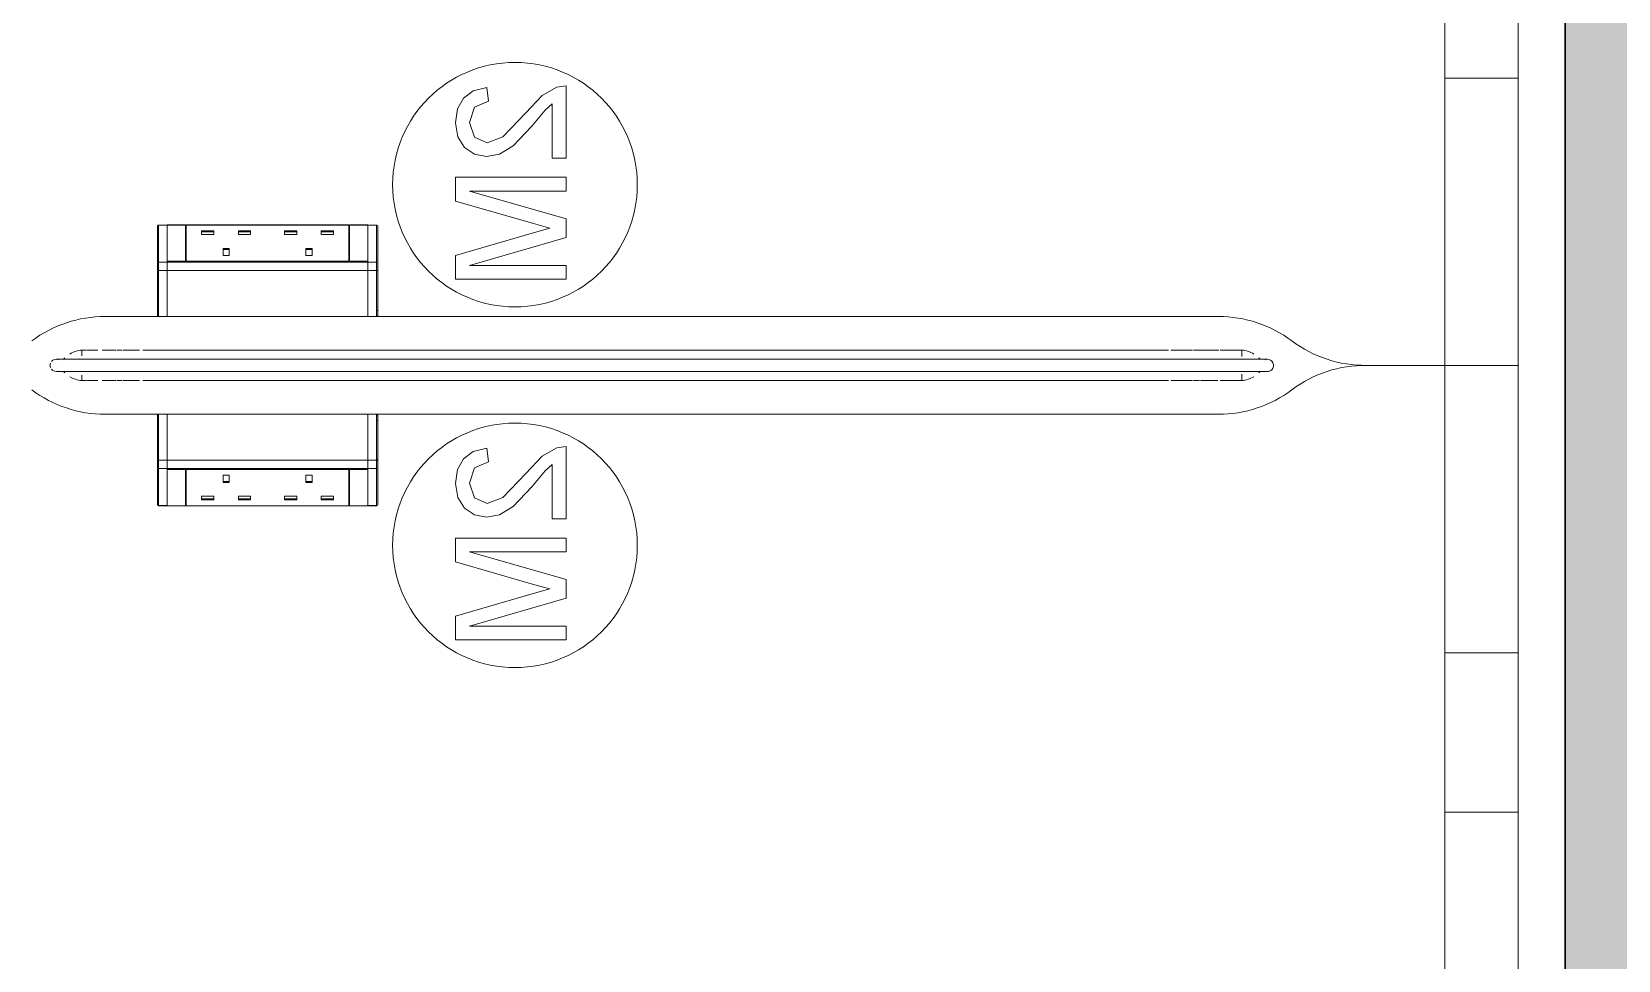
# Model space of a CAD drawing. Header units: millimetres. Extents: x 155927 to 317870, y -36033 to 97293.
# Drawn here: x 177745 to 179042, y 17221 to 17980 of the extents above; entities that cross this region are included whole.
import ezdxf

# ---------------------------------------------------------------- set-up
doc = ezdxf.new("R2010")
doc.units = ezdxf.units.MM
doc.header["$MEASUREMENT"] = 0
for name, color, linetype, lineweight in [('A-WALL', 7, 'CONTINUOUS', 9), ('A-WALL-PATT', 7, 'CONTINUOUS', 9), ('I-FURN', 8, 'CONTINUOUS', 9)]:
    doc.layers.add(name, color=color, linetype=linetype, lineweight=lineweight)

msp = doc.modelspace()

# ---------------------------------------------------------------- hatches: boundary and pattern name
at = {"layer": 'A-WALL-PATT'}
msp.add_hatch(color=256, dxfattribs=at).paths.add_polyline_path([(179120.8, 15107.6), (179120.8, 16608.8), (179085.8, 16608.8), (179085.8, 17808.8), (179120.8, 17808.8), (179120.8, 24008.8), (179115.8, 24008.8), (179115.8, 25208.8), (179120.8, 25208.8), (179120.8, 26907.6), (178998.8, 26907.6), (178998.8, 15107.6)], flags=0)

# ---------------------------------------------------------------- linework, layer by layer
at = {"layer": 'A-WALL', "lineweight": 30}
msp.add_line((178998.8, 21005.6), (178998.8, 15707.6), dxfattribs=at)
at = {"layer": 'I-FURN'}
for p, q in [((178960.5, 17707.2), (178960.5, 18507.2)), ((178960.5, 18507.2), (178960.5, 17707.2)), ((178900.5, 18467.2), (178900.5, 16947.2)), ((178960.5, 16947.2), (178960.5, 18467.2)), ((178900.5, 17942.2), (178900.5, 18072.2)), ((178960.5, 18072.2), (178960.5, 17942.2)), ((178182.3, 17935.9), (178174.6, 17934.7)), ((178182.3, 17876.6), (178182.3, 17935.9)), ((178900.5, 17472.2), (178900.5, 17942.2)), ((178900.5, 17942.2), (178960.5, 17942.2)), ((178900.5, 17942.2), (178960.5, 17942.2)), ((178960.5, 17942.2), (178960.5, 17472.2)), ((178098.4, 17925.8), (178093.6, 17917)), ((178106.4, 17931.8), (178098.4, 17925.8)), ((178117.4, 17934.5), (178106.4, 17931.8)), ((178107.4, 17918.4), (178118.8, 17923.2)), ((178118.8, 17923.2), (178117.4, 17934.5)), ((178162.6, 17927.8), (178149.5, 17913.7)), ((178174.6, 17934.7), (178162.6, 17927.8)), ((178093.6, 17917), (178091.9, 17905.7)), ((178103.2, 17905.9), (178107.4, 17918.4)), ((178149.5, 17913.7), (178130.6, 17894.2)), ((178154.4, 17902.9), (178165.3, 17915.9)), ((178165.3, 17915.9), (178171, 17921)), ((178171, 17921), (178171, 17876.6)), ((178091.9, 17905.7), (178093.7, 17894.2)), ((178107.5, 17893.9), (178103.2, 17905.9)), ((178138.9, 17886.7), (178154.4, 17902.9)), ((178093.7, 17894.2), (178099.2, 17885.4)), ((178099.2, 17885.4), (178107.3, 17879.9)), ((178117.8, 17889.3), (178107.5, 17893.9)), ((178130.6, 17894.2), (178117.8, 17889.3)), ((178127.9, 17880), (178138.9, 17886.7)), ((178107.3, 17879.9), (178117.1, 17878)), ((178117.1, 17878), (178127.9, 17880)), ((178171, 17876.6), (178182.3, 17876.6)), ((178182.3, 17861), (178091.9, 17861)), ((178091.9, 17861), (178091.9, 17841.6)), ((178182.3, 17849.7), (178182.3, 17861)), ((178182.3, 17827), (178103.2, 17849.7)), ((178103.2, 17849.7), (178182.3, 17849.7)), ((178091.9, 17841.6), (178155.7, 17823.1)), ((177848.2, 17790.8), (177848.2, 17821)), ((177848.2, 17790.8), (177848.2, 17821)), ((177848.5, 17821.7), (177848.4, 17821.7)), ((177849.2, 17822), (177856.2, 17822)), ((177849.2, 17822), (177849.2, 17821.9)), ((177849.2, 17822), (177856.2, 17822)), ((177856.2, 17822), (177849.2, 17822)), ((177849.2, 17821.9), (177849.2, 17791.6)), ((177849.2, 17821.9), (177856.2, 17821.9)), ((177856.2, 17822), (177856.2, 17821.9)), ((177856.2, 17821.9), (177856.2, 17791.6)), ((177871.3, 17822.2), (177856.3, 17822.2)), ((177856.3, 17822.2), (177856.3, 17792.4)), ((177856.3, 17822), (178020.2, 17822)), ((177871.3, 17792.4), (177871.3, 17822.2)), ((177871.8, 17821.9), (177871.3, 17821.9)), ((177871.8, 17822.2), (177871.8, 17792.4)), ((178004.8, 17822.2), (177871.8, 17822.2)), ((178004.8, 17822.2), (178004.8, 17792.4)), ((178005.3, 17821.9), (178004.8, 17821.9)), ((178005.3, 17822.2), (178005.3, 17792.4)), ((178020.3, 17822.2), (178005.3, 17822.2)), ((178020.3, 17792.4), (178020.3, 17822.2)), ((178020.3, 17822), (178027.3, 17822)), ((178020.3, 17821.9), (178020.3, 17822)), ((178020.3, 17822), (178027.3, 17822)), ((178020.3, 17822), (178027.3, 17822)), ((178027.3, 17821.9), (178020.3, 17821.9)), ((178020.3, 17791.6), (178020.3, 17821.9)), ((178027.3, 17821.9), (178027.3, 17822)), ((178027.3, 17791.6), (178027.3, 17821.9)), ((178028.1, 17821.7), (178028.1, 17821.7)), ((178028.3, 17821), (178028.3, 17790.8)), ((178028.3, 17821), (178028.3, 17790.8)), ((178169, 17819.4), (178154.6, 17815.3)), ((178155.7, 17823.1), (178169, 17819.4)), ((178182.3, 17811.7), (178182.3, 17827)), ((177884.4, 17817.2), (177894.4, 17817.2)), ((177884.4, 17817.2), (177884.4, 17814.3)), ((177884.4, 17816.5), (177894.4, 17816.5)), ((177884.4, 17814.3), (177894.4, 17814.3)), ((177894.4, 17817.2), (177894.4, 17814.3)), ((177914.4, 17817.2), (177924.4, 17817.2)), ((177914.4, 17817.2), (177914.4, 17814.3)), ((177914.4, 17816.5), (177924.4, 17816.5)), ((177914.4, 17814.3), (177924.4, 17814.3)), ((177924.4, 17817.2), (177924.4, 17814.3)), ((177952.1, 17817.2), (177962.1, 17817.2)), ((177952.1, 17817.2), (177952.1, 17814.3)), ((177952.1, 17816.5), (177962.1, 17816.5)), ((177952.1, 17814.3), (177962.1, 17814.3)), ((177962.1, 17817.2), (177962.1, 17814.3)), ((177982.1, 17817.2), (177992.1, 17817.2)), ((177982.1, 17817.2), (177982.1, 17814.3)), ((177982.1, 17816.5), (177992.1, 17816.5)), ((177982.1, 17814.3), (177992.1, 17814.3)), ((177992.1, 17817.2), (177992.1, 17814.3)), ((178154.6, 17815.3), (178091.9, 17797.1)), ((178103.2, 17789), (178182.3, 17811.7)), ((177901.9, 17802.9), (177906.9, 17802.9)), ((177901.9, 17797.1), (177901.9, 17802.9)), ((177901.9, 17802.1), (177906.9, 17802.1)), ((177906.9, 17797.1), (177901.9, 17797.1)), ((177906.9, 17802.9), (177906.9, 17797.1)), ((177969.6, 17802.9), (177974.6, 17802.9)), ((177969.6, 17802.9), (177969.6, 17797.1)), ((177969.6, 17802.1), (177974.6, 17802.1)), ((177969.6, 17797.1), (177974.6, 17797.1)), ((177974.6, 17802.9), (177974.6, 17797.1)), ((178091.9, 17797.1), (178091.9, 17777.7)), ((177848.2, 17790.8), (177848.2, 17752.2)), ((177848.2, 17785.2), (177848.2, 17790.8)), ((177848.2, 17748.2), (177848.2, 17785.2)), ((177849.2, 17791.6), (177849.2, 17784.7)), ((177849.2, 17791.6), (177856.2, 17791.6)), ((177849.2, 17784.7), (177849.2, 17747.2)), ((177849.2, 17784.7), (177856.2, 17784.7)), ((177856.2, 17791.6), (177856.2, 17784.7)), ((177856.2, 17784.7), (177856.2, 17747.2)), ((177856.3, 17792.4), (177871.3, 17792.4)), ((177871.3, 17792.2), (177856.3, 17792.2)), ((177856.3, 17792.2), (177856.3, 17791.6)), ((177856.3, 17784.7), (177856.3, 17791.6)), ((177856.3, 17791.6), (178020.2, 17791.6)), ((177856.3, 17747.2), (177856.3, 17784.7)), ((177856.3, 17784.7), (178020.2, 17784.7)), ((177871.8, 17792.4), (178004.8, 17792.4)), ((178004.8, 17792.2), (177871.8, 17792.2)), ((178005.3, 17792.4), (178020.3, 17792.4)), ((178020.2, 17792.2), (178005.3, 17792.2)), ((178020.2, 17791.6), (178020.2, 17792.2)), ((178020.2, 17791.6), (178020.2, 17784.7)), ((178020.2, 17784.7), (178020.2, 17747.2)), ((178020.3, 17792.4), (178020.3, 17789.9)), ((178027.3, 17791.6), (178020.3, 17791.6)), ((178020.3, 17784.7), (178020.3, 17791.6)), ((178027.3, 17784.7), (178020.3, 17784.7)), ((178020.3, 17747.2), (178020.3, 17784.7)), ((178027.3, 17784.7), (178027.3, 17791.6)), ((178027.3, 17747.2), (178027.3, 17784.7)), ((178028.3, 17752.2), (178028.3, 17790.8)), ((178028.3, 17790.8), (178028.3, 17785.2)), ((178028.3, 17785.2), (178028.3, 17748.2)), ((178182.3, 17789), (178103.2, 17789)), ((178182.3, 17777.7), (178182.3, 17789)), ((178091.9, 17777.7), (178182.3, 17777.7)), ((177805.5, 17747.2), (177849.2, 17747.2)), ((177849.2, 17747.2), (177805.5, 17747.2)), ((177848.2, 17752.2), (177849.2, 17752.2)), ((177848.2, 17752.2), (177848.2, 17748.2)), ((177856.2, 17747.2), (177849.2, 17747.2)), ((177849.2, 17747.2), (177856.2, 17747.2)), ((178020.2, 17747.2), (177856.3, 17747.2)), ((177856.3, 17747.2), (178020.2, 17747.2)), ((178027.3, 17747.2), (178020.3, 17747.2)), ((178027.3, 17747.2), (178020.3, 17747.2)), ((178027.3, 17752.2), (178028.3, 17752.2)), ((178027.3, 17747.2), (178715.5, 17747.2)), ((178715.5, 17747.2), (178027.3, 17747.2)), ((178028.3, 17748.2), (178028.3, 17752.2)), ((178028.3, 17748.2), (178028.3, 17748.2)), ((177786.4, 17719.7), (177786.4, 17715.1)), ((177786.4, 17719.7), (177789.8, 17719.7)), ((177790.2, 17719.7), (177791.1, 17719.7)), ((177791.4, 17719.7), (177799.4, 17719.7)), ((177803, 17719.7), (177814.5, 17719.7)), ((177815.3, 17719.7), (177819.3, 17719.7)), ((177820.2, 17719.7), (177833.5, 17719.7)), ((177836.4, 17719.7), (178674.6, 17719.7)), ((178676.6, 17719.7), (178694.3, 17719.7)), ((178695.1, 17719.7), (178700, 17719.7)), ((178699.8, 17719.7), (178715.7, 17719.7)), ((178717, 17719.7), (178734.6, 17719.7)), ((178728.5, 17719.7), (178730, 17719.7)), ((178734.6, 17714.5), (178734.6, 17719.7)), ((177765.6, 17712.2), (177765.5, 17712.2)), ((177765.5, 17712.2), (177765.5, 17712.2)), ((177765.5, 17702.2), (177765.6, 17702.2)), ((177765.8, 17712.2), (177765.6, 17712.2)), ((177765.6, 17702.2), (177765.7, 17702.2)), ((177765.7, 17702.2), (177766, 17702.2)), ((177766.1, 17712.2), (177765.8, 17712.2)), ((177766, 17702.2), (177766.4, 17702.2)), ((177766.5, 17712.2), (177766.1, 17712.2)), ((177766.4, 17702.2), (177766.9, 17702.2)), ((177767.1, 17712.2), (177766.5, 17712.2)), ((177766.9, 17702.2), (177767.5, 17702.2)), ((177767.7, 17712.2), (177767.1, 17712.2)), ((177767.5, 17702.2), (177768.3, 17702.2)), ((177768.5, 17712.2), (177767.7, 17712.2)), ((177768.3, 17702.2), (177769.1, 17702.2)), ((177769.3, 17712.2), (177768.5, 17712.2)), ((177769.1, 17702.2), (177770, 17702.2)), ((177770.3, 17712.2), (177769.3, 17712.2)), ((177770, 17702.2), (177771.1, 17702.2)), ((177771.4, 17712.2), (177770.3, 17712.2)), ((177771.1, 17702.2), (177772.2, 17702.2)), ((177772.6, 17712.2), (177771.4, 17712.2)), ((177772.2, 17702.2), (177773.5, 17702.2)), ((177773.9, 17712.2), (177772.6, 17712.2)), ((177773.5, 17702.2), (177774.9, 17702.2)), ((177775.3, 17712.2), (177773.9, 17712.2)), ((177774.9, 17702.2), (177776.3, 17702.2)), ((177776.7, 17712.2), (177775.3, 17712.2)), ((177776.3, 17702.2), (177777.9, 17702.2)), ((177778.3, 17712.2), (177776.7, 17712.2)), ((177777.9, 17702.2), (177779.5, 17702.2)), ((177780, 17712.2), (177778.3, 17712.2)), ((177779.5, 17702.2), (177781.3, 17702.2)), ((177781.8, 17712.2), (177780, 17712.2)), ((177781.3, 17702.2), (177783.1, 17702.2)), ((177783.6, 17712.2), (177781.8, 17712.2)), ((177783.1, 17702.2), (177785, 17702.2)), ((177785.5, 17712.2), (177783.6, 17712.2)), ((177785, 17702.2), (177787, 17702.2)), ((177787.6, 17712.2), (177785.5, 17712.2)), ((177787, 17702.2), (177789.1, 17702.2)), ((177789.6, 17712.2), (177787.6, 17712.2)), ((177789.1, 17702.2), (177791.2, 17702.2)), ((177791.8, 17712.2), (177789.6, 17712.2)), ((177791.2, 17702.2), (177793.4, 17702.2)), ((177794.1, 17712.2), (177791.8, 17712.2)), ((177793.4, 17702.2), (177795.7, 17702.2)), ((177796.4, 17712.2), (177794.1, 17712.2)), ((177795.7, 17702.2), (177798.1, 17702.2)), ((177798.7, 17712.2), (177796.4, 17712.2)), ((177798.1, 17702.2), (177800.5, 17702.2)), ((177801.2, 17712.2), (177798.7, 17712.2)), ((177800.5, 17702.2), (177803, 17702.2)), ((177803.7, 17712.2), (177801.2, 17712.2)), ((177803, 17702.2), (177805.5, 17702.2)), ((177806.2, 17712.2), (177803.7, 17712.2)), ((177805.5, 17702.2), (177808.1, 17702.2)), ((177808.8, 17712.2), (177806.2, 17712.2)), ((177808.1, 17702.2), (177810.7, 17702.2)), ((177811.4, 17712.2), (177808.8, 17712.2)), ((177810.7, 17702.2), (177813.4, 17702.2)), ((177814.1, 17712.2), (177811.4, 17712.2)), ((177813.4, 17702.2), (177816.1, 17702.2)), ((177816.8, 17712.2), (177814.1, 17712.2)), ((177816.1, 17702.2), (177818.8, 17702.2)), ((177819.5, 17712.2), (177816.8, 17712.2)), ((177818.8, 17702.2), (177821.6, 17702.2)), ((177822.3, 17712.2), (177819.5, 17712.2)), ((177821.6, 17702.2), (177824.4, 17702.2)), ((177825.1, 17712.2), (177822.3, 17712.2)), ((177824.4, 17702.2), (177827.2, 17702.2)), ((177827.9, 17712.2), (177825.1, 17712.2)), ((177827.2, 17702.2), (177830, 17702.2)), ((177830.7, 17712.2), (177827.9, 17712.2)), ((177830, 17702.2), (177832.8, 17702.2)), ((177833.6, 17712.2), (177830.7, 17712.2)), ((177832.8, 17702.2), (177835.6, 17702.2)), ((177836.4, 17712.2), (177833.6, 17712.2)), ((177835.6, 17702.2), (177836.4, 17702.2)), ((178674.6, 17712.2), (177836.4, 17712.2)), ((177836.4, 17702.2), (178674.6, 17702.2)), ((178675.5, 17712.2), (178674.6, 17712.2)), ((178674.6, 17702.2), (178677.8, 17702.2)), ((178678.7, 17712.2), (178675.5, 17712.2)), ((178677.8, 17702.2), (178681, 17702.2)), ((178681.9, 17712.2), (178678.7, 17712.2)), ((178681, 17702.2), (178684.3, 17702.2)), ((178685.1, 17712.2), (178681.9, 17712.2)), ((178684.3, 17702.2), (178687.5, 17702.2)), ((178688.3, 17712.2), (178685.1, 17712.2)), ((178687.5, 17702.2), (178690.7, 17702.2)), ((178691.5, 17712.2), (178688.3, 17712.2)), ((178690.7, 17702.2), (178693.8, 17702.2)), ((178694.7, 17712.2), (178691.5, 17712.2)), ((178693.8, 17702.2), (178696.9, 17702.2)), ((178697.8, 17712.2), (178694.7, 17712.2)), ((178696.9, 17702.2), (178700, 17702.2)), ((178700.9, 17712.2), (178697.8, 17712.2)), ((178700, 17702.2), (178703.1, 17702.2)), ((178703.9, 17712.2), (178700.9, 17712.2)), ((178703.1, 17702.2), (178706.1, 17702.2)), ((178706.9, 17712.2), (178703.9, 17712.2)), ((178706.1, 17702.2), (178709, 17702.2)), ((178709.8, 17712.2), (178706.9, 17712.2)), ((178709, 17702.2), (178711.9, 17702.2)), ((178712.7, 17712.2), (178709.8, 17712.2)), ((178711.9, 17702.2), (178714.8, 17702.2)), ((178715.5, 17712.2), (178712.7, 17712.2)), ((178714.8, 17702.2), (178717.6, 17702.2)), ((178718.3, 17712.2), (178715.5, 17712.2)), ((178717.6, 17702.2), (178720.3, 17702.2)), ((178721, 17712.2), (178718.3, 17712.2)), ((178720.3, 17702.2), (178722.9, 17702.2)), ((178723.6, 17712.2), (178721, 17712.2)), ((178722.9, 17702.2), (178725.5, 17702.2)), ((178726.1, 17712.2), (178723.6, 17712.2)), ((178725.5, 17702.2), (178727.9, 17702.2)), ((178728.6, 17712.2), (178726.1, 17712.2)), ((178727.9, 17702.2), (178730.3, 17702.2)), ((178731, 17712.2), (178728.6, 17712.2)), ((178730.3, 17702.2), (178732.6, 17702.2)), ((178733.2, 17712.2), (178731, 17712.2)), ((178732.6, 17702.2), (178734.8, 17702.2)), ((178735.4, 17712.2), (178733.2, 17712.2)), ((178734.8, 17702.2), (178736.9, 17702.2)), ((178737.5, 17712.2), (178735.4, 17712.2)), ((178736.9, 17702.2), (178739, 17702.2)), ((178739.5, 17712.2), (178737.5, 17712.2)), ((178739, 17702.2), (178740.9, 17702.2)), ((178741.4, 17712.2), (178739.5, 17712.2)), ((178740.9, 17702.2), (178742.7, 17702.2)), ((178743.1, 17712.2), (178741.4, 17712.2)), ((178742.7, 17702.2), (178744.4, 17702.2)), ((178744.8, 17712.2), (178743.1, 17712.2)), ((178744.4, 17702.2), (178745.9, 17702.2)), ((178746.4, 17712.2), (178744.8, 17712.2)), ((178745.9, 17702.2), (178747.4, 17702.2)), ((178747.8, 17712.2), (178746.4, 17712.2)), ((178747.4, 17702.2), (178748.8, 17702.2)), ((178749.1, 17712.2), (178747.8, 17712.2)), ((178748.8, 17702.2), (178750, 17702.2)), ((178750.3, 17712.2), (178749.1, 17712.2)), ((178750, 17702.2), (178751.1, 17702.2)), ((178751.4, 17712.2), (178750.3, 17712.2)), ((178751.1, 17702.2), (178752.1, 17702.2)), ((178752.3, 17712.2), (178751.4, 17712.2)), ((178752.1, 17702.2), (178753, 17702.2)), ((178753.2, 17712.2), (178752.3, 17712.2)), ((178753, 17702.2), (178753.7, 17702.2)), ((178753.9, 17712.2), (178753.2, 17712.2)), ((178753.7, 17702.2), (178754.3, 17702.2)), ((178754.5, 17712.2), (178753.9, 17712.2)), ((178754.3, 17702.2), (178754.8, 17702.2)), ((178754.9, 17712.2), (178754.5, 17712.2)), ((178754.8, 17702.2), (178755.2, 17702.2)), ((178755.2, 17712.2), (178754.9, 17712.2)), ((178755.4, 17712.2), (178755.2, 17712.2)), ((178755.2, 17702.2), (178755.4, 17702.2)), ((178755.5, 17712.2), (178755.4, 17712.2)), ((178755.4, 17702.2), (178755.5, 17702.2)), ((178755.5, 17702.2), (178755.5, 17702.2)), ((178836.6, 17707.2), (178960.5, 17707.2)), ((178960.5, 17707.2), (178836.6, 17707.2)), ((178960.5, 17707.2), (178836.6, 17707.2)), ((178836.6, 17707.2), (178960.5, 17707.2)), ((178960.5, 16907.2), (178960.5, 17707.2)), ((178960.5, 17707.2), (178960.5, 16907.2)), ((177786.4, 17699.2), (177786.4, 17694.7)), ((177789.8, 17694.7), (177786.4, 17694.7)), ((177791.1, 17694.7), (177790.2, 17694.7)), ((177799.4, 17694.7), (177791.4, 17694.7)), ((177814.5, 17694.7), (177803, 17694.7)), ((177819.3, 17694.7), (177815.3, 17694.7)), ((177833.5, 17694.7), (177820.2, 17694.7)), ((178674.6, 17694.7), (177836.4, 17694.7)), ((178694.3, 17694.7), (178676.6, 17694.7)), ((178700, 17694.7), (178695.1, 17694.7)), ((178715.1, 17694.7), (178700.9, 17694.7)), ((178734.6, 17694.7), (178717, 17694.7)), ((178730, 17694.7), (178728.5, 17694.7)), ((178734.6, 17694.7), (178734.6, 17699.9)), ((177849.2, 17667.2), (177805.5, 17667.2)), ((177805.5, 17667.2), (177849.2, 17667.2)), ((177848.2, 17666.2), (177848.2, 17666.2)), ((177848.2, 17629.2), (177848.2, 17666.2)), ((177848.2, 17666.2), (177848.2, 17662.2)), ((177849.2, 17667.2), (177856.2, 17667.2)), ((177849.2, 17667.2), (177849.2, 17629.7)), ((177849.2, 17667.2), (177856.2, 17667.2)), ((177856.2, 17667.2), (177856.2, 17629.7)), ((177856.3, 17667.2), (178020.2, 17667.2)), ((178020.2, 17667.2), (177856.3, 17667.2)), ((177856.3, 17629.7), (177856.3, 17667.2)), ((178020.2, 17667.2), (178020.2, 17629.7)), ((178020.3, 17667.2), (178027.3, 17667.2)), ((178027.3, 17667.2), (178020.3, 17667.2)), ((178020.3, 17629.7), (178020.3, 17667.2)), ((178715.5, 17667.2), (178027.3, 17667.2)), ((178027.3, 17667.2), (178715.5, 17667.2)), ((178027.3, 17629.7), (178027.3, 17667.2)), ((178028.3, 17662.2), (178028.3, 17666.2)), ((178028.3, 17666.2), (178028.3, 17629.2)), ((177849.2, 17662.2), (177848.2, 17662.2)), ((177848.2, 17662.2), (177848.2, 17623.6)), ((178028.3, 17662.2), (178027.3, 17662.2)), ((178028.3, 17623.6), (178028.3, 17662.2)), ((178117.4, 17639.5), (178106.4, 17636.8)), ((178118.8, 17628.2), (178117.4, 17639.5)), ((178174.6, 17639.7), (178162.6, 17632.8)), ((178182.3, 17640.9), (178174.6, 17639.7)), ((178182.3, 17581.6), (178182.3, 17640.9)), ((177848.2, 17623.6), (177848.2, 17629.2)), ((177849.2, 17629.7), (177849.2, 17622.8)), ((177849.2, 17629.7), (177856.2, 17629.7)), ((177856.2, 17629.7), (177856.2, 17622.8)), ((178020.2, 17629.7), (177856.3, 17629.7)), ((177856.3, 17622.8), (177856.3, 17629.7)), ((177856.3, 17622), (177856.3, 17624.4)), ((178020.2, 17629.7), (178020.2, 17622.8)), ((178027.3, 17629.7), (178020.3, 17629.7)), ((178020.3, 17622.8), (178020.3, 17629.7)), ((178027.3, 17622.8), (178027.3, 17629.7)), ((178028.3, 17629.2), (178028.3, 17623.6)), ((178098.4, 17630.8), (178093.6, 17622)), ((178106.4, 17636.8), (178098.4, 17630.8)), ((178107.4, 17623.4), (178118.8, 17628.2)), ((178162.6, 17632.8), (178149.5, 17618.7)), ((178165.3, 17620.9), (178171, 17626)), ((178171, 17626), (178171, 17581.6)), ((177848.2, 17593.4), (177848.2, 17623.6)), ((177848.2, 17593.4), (177848.2, 17623.6)), ((177849.2, 17622.8), (177849.2, 17592.5)), ((177849.2, 17622.8), (177856.2, 17622.8)), ((177856.2, 17622.8), (177856.2, 17592.5)), ((178020.2, 17622.8), (177856.3, 17622.8)), ((177856.3, 17622.8), (177856.3, 17622.2)), ((177856.3, 17622.2), (177871.3, 17622.2)), ((177871.3, 17622), (177856.3, 17622)), ((177856.3, 17622), (177856.3, 17592.2)), ((177871.3, 17592.2), (177871.3, 17622)), ((177871.8, 17622.2), (178004.8, 17622.2)), ((178004.8, 17622), (177871.8, 17622)), ((177871.8, 17592.2), (177871.8, 17622)), ((177901.9, 17611.5), (177901.9, 17617.3)), ((177906.9, 17617.3), (177901.9, 17617.3)), ((177906.9, 17612.3), (177901.9, 17612.3)), ((177906.9, 17611.5), (177901.9, 17611.5)), ((177906.9, 17611.5), (177906.9, 17617.3)), ((177969.6, 17617.3), (177974.6, 17617.3)), ((177969.6, 17611.5), (177969.6, 17617.3)), ((177974.6, 17612.3), (177969.6, 17612.3)), ((177974.6, 17611.5), (177969.6, 17611.5)), ((177974.6, 17617.3), (177974.6, 17611.5)), ((178004.8, 17592.2), (178004.8, 17622)), ((178005.3, 17622.2), (178020.2, 17622.2)), ((178020.3, 17622), (178005.3, 17622)), ((178005.3, 17622), (178005.3, 17592.2)), ((178020.2, 17622.2), (178020.2, 17622.8)), ((178027.3, 17622.8), (178020.3, 17622.8)), ((178020.3, 17592.5), (178020.3, 17622.8)), ((178020.3, 17592.2), (178020.3, 17622)), ((178027.3, 17592.5), (178027.3, 17622.8)), ((178028.3, 17623.6), (178028.3, 17593.4)), ((178028.3, 17623.6), (178028.3, 17593.4)), ((178093.6, 17622), (178091.9, 17610.7)), ((178103.2, 17610.9), (178107.4, 17623.4)), ((178149.5, 17618.7), (178130.6, 17599.2)), ((178154.4, 17607.9), (178165.3, 17620.9)), ((177884.4, 17597.2), (177884.4, 17600.1)), ((177894.4, 17600.1), (177884.4, 17600.1)), ((177894.4, 17597.2), (177894.4, 17600.1)), ((177914.4, 17597.2), (177914.4, 17600.1)), ((177924.4, 17600.1), (177914.4, 17600.1)), ((177924.4, 17597.2), (177924.4, 17600.1)), ((177952.1, 17597.2), (177952.1, 17600.1)), ((177962.1, 17600.1), (177952.1, 17600.1)), ((177962.1, 17597.2), (177962.1, 17600.1)), ((177982.1, 17597.2), (177982.1, 17600.1)), ((177992.1, 17600.1), (177982.1, 17600.1)), ((177992.1, 17597.2), (177992.1, 17600.1)), ((178091.9, 17610.7), (178093.7, 17599.2)), ((178093.7, 17599.2), (178099.2, 17590.4)), ((178107.5, 17598.9), (178103.2, 17610.9)), ((178117.8, 17594.3), (178107.5, 17598.9)), ((178130.6, 17599.2), (178117.8, 17594.3)), ((178138.9, 17591.7), (178154.4, 17607.9)), ((177848.4, 17592.7), (177848.4, 17592.7)), ((177849.2, 17592.5), (177849.2, 17592.4)), ((177849.2, 17592.5), (177856.2, 17592.5)), ((177856.2, 17592.4), (177849.2, 17592.4)), ((177856.2, 17592.4), (177849.2, 17592.4)), ((177856.2, 17592.4), (177849.2, 17592.4)), ((177856.2, 17592.5), (177856.2, 17592.4)), ((178020.2, 17592.4), (177856.3, 17592.4)), ((177856.3, 17592.2), (177871.3, 17592.2)), ((177871.3, 17592.5), (177871.8, 17592.5)), ((177871.8, 17592.2), (178004.8, 17592.2)), ((177894.4, 17597.9), (177884.4, 17597.9)), ((177894.4, 17597.2), (177884.4, 17597.2)), ((177924.4, 17597.9), (177914.4, 17597.9)), ((177924.4, 17597.2), (177914.4, 17597.2)), ((177962.1, 17597.9), (177952.1, 17597.9)), ((177962.1, 17597.2), (177952.1, 17597.2)), ((177992.1, 17597.9), (177982.1, 17597.9)), ((177992.1, 17597.2), (177982.1, 17597.2)), ((178004.8, 17592.5), (178005.3, 17592.5)), ((178005.3, 17592.2), (178020.3, 17592.2)), ((178027.3, 17592.5), (178020.3, 17592.5)), ((178020.3, 17592.4), (178020.3, 17592.5)), ((178027.3, 17592.4), (178020.3, 17592.4)), ((178027.3, 17592.4), (178020.3, 17592.4)), ((178020.3, 17592.4), (178027.3, 17592.4)), ((178027.3, 17592.4), (178027.3, 17592.5)), ((178028.1, 17592.7), (178028.1, 17592.7)), ((178099.2, 17590.4), (178107.3, 17584.9)), ((178127.9, 17585), (178138.9, 17591.7)), ((178107.3, 17584.9), (178117.1, 17583)), ((178117.1, 17583), (178127.9, 17585)), ((178171, 17581.6), (178182.3, 17581.6)), ((178182.3, 17566), (178091.9, 17566)), ((178091.9, 17566), (178091.9, 17546.6)), ((178182.3, 17554.7), (178182.3, 17566)), ((178091.9, 17546.6), (178155.7, 17528.1)), ((178182.3, 17532), (178103.2, 17554.7)), ((178103.2, 17554.7), (178182.3, 17554.7)), ((178154.6, 17520.3), (178091.9, 17502.1)), ((178169, 17524.4), (178154.6, 17520.3)), ((178155.7, 17528.1), (178169, 17524.4)), ((178182.3, 17516.7), (178182.3, 17532)), ((178103.2, 17494), (178182.3, 17516.7)), ((178091.9, 17502.1), (178091.9, 17482.7)), ((178091.9, 17482.7), (178182.3, 17482.7)), ((178182.3, 17494), (178103.2, 17494)), ((178182.3, 17482.7), (178182.3, 17494)), ((178900.5, 17341.8), (178900.5, 17472.2)), ((178900.5, 17472.2), (178960.5, 17472.2)), ((178900.5, 17472.2), (178960.5, 17472.2)), ((178960.5, 17472.2), (178960.5, 17341.8)), ((178900.5, 16907.2), (178900.5, 17341.8)), ((178900.5, 17341.8), (178960.5, 17341.8)), ((178900.5, 17341.8), (178960.5, 17341.8)), ((178960.5, 17341.8), (178960.5, 16907.2))]:
    msp.add_line(p, q, dxfattribs=at)
at = {"layer": 'I-FURN', "flags": 128}
for points in [[(177849.2, 17822), (177849.2, 17822), (177849.1, 17822), (177849.1, 17822), (177849, 17822), (177849, 17822), (177849, 17822), (177848.9, 17822), (177848.9, 17822), (177848.8, 17822), (177848.8, 17822), (177848.8, 17821.9), (177848.7, 17821.9), (177848.7, 17821.9)], [(178027.8, 17821.9), (178027.8, 17821.9), (178027.8, 17821.9), (178027.7, 17821.9), (178027.7, 17822), (178027.6, 17822), (178027.6, 17822), (178027.6, 17822), (178027.5, 17822), (178027.5, 17822), (178027.4, 17822), (178027.4, 17822), (178027.4, 17822), (178027.3, 17822), (178027.3, 17822)], [(177848.2, 17785.2), (177848.2, 17785.4), (177848.2, 17785.5), (177848.2, 17785.6), (177848.2, 17785.8), (177848.2, 17785.9), (177848.2, 17786.1), (177848.2, 17786.2), (177848.2, 17786.4), (177848.2, 17786.5), (177848.2, 17786.7), (177848.2, 17786.8), (177848.2, 17787), (177848.2, 17787.2), (177848.2, 17787.3), (177848.2, 17787.5), (177848.2, 17787.6), (177848.2, 17787.8), (177848.2, 17788), (177848.2, 17788.1), (177848.2, 17788.3), (177848.2, 17788.4), (177848.2, 17788.6), (177848.2, 17788.7), (177848.2, 17788.9), (177848.2, 17789), (177848.2, 17789.2), (177848.2, 17789.3), (177848.2, 17789.5), (177848.2, 17789.6), (177848.2, 17789.7), (177848.2, 17789.9), (177848.2, 17790), (177848.2, 17790.1), (177848.2, 17790.2), (177848.2, 17790.3), (177848.2, 17790.5), (177848.2, 17790.6), (177848.2, 17790.7), (177848.2, 17790.8)], [(177848.2, 17748.2), (177848.2, 17748.5), (177848.2, 17748.9), (177848.2, 17749.4), (177848.2, 17750.1), (177848.2, 17750.9), (177848.2, 17751.9), (177848.2, 17753), (177848.2, 17754.2), (177848.2, 17755.5), (177848.2, 17757), (177848.2, 17758.5), (177848.2, 17760.3), (177848.2, 17762.1), (177848.2, 17764), (177848.2, 17766), (177848.2, 17768.2), (177848.2, 17770.5), (177848.2, 17772.8), (177848.2, 17775.3), (177848.2, 17777.8), (177848.2, 17780.5), (177848.2, 17783.2), (177848.2, 17785.2)], [(178028.3, 17790.8), (178028.3, 17790.7), (178028.3, 17790.6), (178028.3, 17790.5), (178028.3, 17790.3), (178028.3, 17790.2), (178028.3, 17790.1), (178028.3, 17790), (178028.3, 17789.9), (178028.3, 17789.7), (178028.3, 17789.6), (178028.3, 17789.5), (178028.3, 17789.3), (178028.3, 17789.2), (178028.3, 17789), (178028.3, 17788.9), (178028.3, 17788.7), (178028.3, 17788.6), (178028.3, 17788.4), (178028.3, 17788.3), (178028.3, 17788.1), (178028.3, 17788), (178028.3, 17787.8), (178028.3, 17787.6), (178028.3, 17787.5), (178028.3, 17787.3), (178028.3, 17787.2), (178028.3, 17787), (178028.3, 17786.8), (178028.3, 17786.7), (178028.3, 17786.5), (178028.3, 17786.4), (178028.3, 17786.2), (178028.3, 17786.1), (178028.3, 17785.9), (178028.3, 17785.8), (178028.3, 17785.6), (178028.3, 17785.5), (178028.3, 17785.4), (178028.3, 17785.2)], [(178028.3, 17785.2), (178028.3, 17782.4), (178028.3, 17779.7), (178028.3, 17777.1), (178028.3, 17774.6), (178028.3, 17772.2), (178028.3, 17769.8), (178028.3, 17767.6), (178028.3, 17765.5), (178028.3, 17763.5), (178028.3, 17761.6), (178028.3, 17759.8), (178028.3, 17758.1), (178028.3, 17756.6), (178028.3, 17755.1), (178028.3, 17753.8), (178028.3, 17752.7), (178028.3, 17751.6), (178028.3, 17750.7), (178028.3, 17749.9), (178028.3, 17749.3), (178028.3, 17748.8), (178028.3, 17748.4), (178028.3, 17748.2)], [(177848.2, 17752.2), (177848.2, 17752), (177848.2, 17751.9), (177848.2, 17751.7), (177848.2, 17751.5), (177848.2, 17751.4), (177848.2, 17751.2), (177848.2, 17751.1), (177848.2, 17750.9), (177848.2, 17750.8), (177848.2, 17750.6), (177848.2, 17750.5), (177848.2, 17750.3), (177848.2, 17750.2), (177848.2, 17750.1), (177848.2, 17749.9), (177848.2, 17749.8), (177848.2, 17749.7), (177848.2, 17749.5), (177848.2, 17749.4), (177848.2, 17749.3), (177848.2, 17749.2), (177848.2, 17749.1), (177848.2, 17749), (177848.2, 17748.9), (177848.2, 17748.8), (177848.2, 17748.7), (177848.2, 17748.7), (177848.2, 17748.6), (177848.2, 17748.5), (177848.2, 17748.5), (177848.2, 17748.4), (177848.2, 17748.4), (177848.2, 17748.3), (177848.2, 17748.3), (177848.2, 17748.2), (177848.2, 17748.2), (177848.2, 17748.2), (177848.2, 17748.2), (177848.2, 17748.2)], [(177848.2, 17748.2), (177848.2, 17748.1), (177848.2, 17748.1), (177848.2, 17748.1), (177848.2, 17748), (177848.2, 17748), (177848.2, 17747.9), (177848.2, 17747.9), (177848.2, 17747.9), (177848.3, 17747.8), (177848.3, 17747.8), (177848.3, 17747.8), (177848.3, 17747.7), (177848.3, 17747.7), (177848.3, 17747.7), (177848.4, 17747.6), (177848.4, 17747.6), (177848.4, 17747.6), (177848.4, 17747.5), (177848.5, 17747.5), (177848.5, 17747.5), (177848.5, 17747.4), (177848.6, 17747.4), (177848.6, 17747.4), (177848.6, 17747.4), (177848.7, 17747.3), (177848.7, 17747.3), (177848.7, 17747.3), (177848.8, 17747.3), (177848.8, 17747.3), (177848.8, 17747.3), (177848.9, 17747.2), (177848.9, 17747.2), (177848.9, 17747.2), (177849, 17747.2), (177849, 17747.2), (177849.1, 17747.2), (177849.1, 17747.2), (177849.1, 17747.2), (177849.2, 17747.2), (177849.2, 17747.2)], [(177848.2, 17748.2), (177848.2, 17748.2), (177848.2, 17748.2)], [(178027.3, 17747.2), (178027.4, 17747.2), (178027.4, 17747.2), (178027.4, 17747.2), (178027.5, 17747.2), (178027.5, 17747.2), (178027.6, 17747.2), (178027.6, 17747.2), (178027.6, 17747.2), (178027.7, 17747.3), (178027.7, 17747.3), (178027.7, 17747.3), (178027.8, 17747.3), (178027.8, 17747.3), (178027.8, 17747.3), (178027.9, 17747.4), (178027.9, 17747.4), (178027.9, 17747.4), (178028, 17747.4), (178028, 17747.5), (178028, 17747.5), (178028.1, 17747.5), (178028.1, 17747.5), (178028.1, 17747.6), (178028.1, 17747.6), (178028.2, 17747.6), (178028.2, 17747.7), (178028.2, 17747.7), (178028.2, 17747.8), (178028.2, 17747.8), (178028.2, 17747.8), (178028.3, 17747.9), (178028.3, 17747.9), (178028.3, 17747.9), (178028.3, 17748), (178028.3, 17748), (178028.3, 17748.1), (178028.3, 17748.1), (178028.3, 17748.1), (178028.3, 17748.2), (178028.3, 17748.2)], [(178028.3, 17748.2), (178028.3, 17748.2), (178028.3, 17748.2), (178028.3, 17748.2), (178028.3, 17748.2), (178028.3, 17748.3), (178028.3, 17748.3), (178028.3, 17748.3), (178028.3, 17748.4), (178028.3, 17748.4), (178028.3, 17748.5), (178028.3, 17748.6), (178028.3, 17748.6), (178028.3, 17748.7), (178028.3, 17748.8), (178028.3, 17748.9), (178028.3, 17749), (178028.3, 17749.1), (178028.3, 17749.2), (178028.3, 17749.3), (178028.3, 17749.4), (178028.3, 17749.5), (178028.3, 17749.6), (178028.3, 17749.8), (178028.3, 17749.9), (178028.3, 17750), (178028.3, 17750.2), (178028.3, 17750.3), (178028.3, 17750.4), (178028.3, 17750.6), (178028.3, 17750.7), (178028.3, 17750.9), (178028.3, 17751), (178028.3, 17751.2), (178028.3, 17751.3), (178028.3, 17751.5), (178028.3, 17751.7), (178028.3, 17751.8), (178028.3, 17752), (178028.3, 17752.1), (178028.3, 17752.2)], [(177849.2, 17667.2), (177849.2, 17667.2), (177849.1, 17667.2), (177849.1, 17667.2), (177849, 17667.2), (177849, 17667.2), (177849, 17667.2), (177848.9, 17667.2), (177848.9, 17667.2), (177848.8, 17667.1), (177848.8, 17667.1), (177848.8, 17667.1), (177848.7, 17667.1), (177848.7, 17667.1), (177848.7, 17667.1), (177848.6, 17667), (177848.6, 17667), (177848.6, 17667), (177848.5, 17667), (177848.5, 17666.9), (177848.5, 17666.9), (177848.5, 17666.9), (177848.4, 17666.8), (177848.4, 17666.8), (177848.4, 17666.8), (177848.4, 17666.7), (177848.3, 17666.7), (177848.3, 17666.7), (177848.3, 17666.6), (177848.3, 17666.6), (177848.3, 17666.6), (177848.2, 17666.5), (177848.2, 17666.5), (177848.2, 17666.5), (177848.2, 17666.4), (177848.2, 17666.4), (177848.2, 17666.3), (177848.2, 17666.3), (177848.2, 17666.3), (177848.2, 17666.2), (177848.2, 17666.2)], [(177848.2, 17629.2), (177848.2, 17632), (177848.2, 17634.7), (177848.2, 17637.3), (177848.2, 17639.8), (177848.2, 17642.2), (177848.2, 17644.5), (177848.2, 17646.8), (177848.2, 17648.9), (177848.2, 17650.9), (177848.2, 17652.8), (177848.2, 17654.6), (177848.2, 17656.3), (177848.2, 17657.8), (177848.2, 17659.3), (177848.2, 17660.6), (177848.2, 17661.7), (177848.2, 17662.8), (177848.2, 17663.7), (177848.2, 17664.5), (177848.2, 17665.1), (177848.2, 17665.6), (177848.2, 17666), (177848.2, 17666.2)], [(177848.2, 17666.2), (177848.2, 17666.2), (177848.2, 17666.2), (177848.2, 17666.2), (177848.2, 17666.2), (177848.2, 17666.1), (177848.2, 17666.1), (177848.2, 17666), (177848.2, 17666), (177848.2, 17665.9), (177848.2, 17665.9), (177848.2, 17665.8), (177848.2, 17665.8), (177848.2, 17665.7), (177848.2, 17665.6), (177848.2, 17665.5), (177848.2, 17665.4), (177848.2, 17665.3), (177848.2, 17665.2), (177848.2, 17665.1), (177848.2, 17665), (177848.2, 17664.9), (177848.2, 17664.8), (177848.2, 17664.6), (177848.2, 17664.5), (177848.2, 17664.4), (177848.2, 17664.2), (177848.2, 17664.1), (177848.2, 17663.9), (177848.2, 17663.8), (177848.2, 17663.7), (177848.2, 17663.5), (177848.2, 17663.4), (177848.2, 17663.2), (177848.2, 17663), (177848.2, 17662.9), (177848.2, 17662.7), (177848.2, 17662.6), (177848.2, 17662.4), (177848.2, 17662.2), (177848.2, 17662.2)], [(178028.3, 17666.2), (178028.3, 17666.2), (178028.3, 17666.3), (178028.3, 17666.3), (178028.3, 17666.4), (178028.3, 17666.4), (178028.3, 17666.4), (178028.3, 17666.5), (178028.3, 17666.5), (178028.3, 17666.6), (178028.2, 17666.6), (178028.2, 17666.6), (178028.2, 17666.7), (178028.2, 17666.7), (178028.2, 17666.7), (178028.1, 17666.8), (178028.1, 17666.8), (178028.1, 17666.8), (178028.1, 17666.9), (178028, 17666.9), (178028, 17666.9), (178028, 17666.9), (178028, 17667), (178027.9, 17667), (178027.9, 17667), (178027.9, 17667), (178027.8, 17667.1), (178027.8, 17667.1), (178027.8, 17667.1), (178027.7, 17667.1), (178027.7, 17667.1), (178027.6, 17667.2), (178027.6, 17667.2), (178027.6, 17667.2), (178027.5, 17667.2), (178027.5, 17667.2), (178027.4, 17667.2), (178027.4, 17667.2), (178027.4, 17667.2), (178027.3, 17667.2), (178027.3, 17667.2)], [(178028.3, 17662.2), (178028.3, 17662.4), (178028.3, 17662.5), (178028.3, 17662.7), (178028.3, 17662.8), (178028.3, 17663), (178028.3, 17663.2), (178028.3, 17663.3), (178028.3, 17663.5), (178028.3, 17663.6), (178028.3, 17663.8), (178028.3, 17663.9), (178028.3, 17664.1), (178028.3, 17664.2), (178028.3, 17664.3), (178028.3, 17664.5), (178028.3, 17664.6), (178028.3, 17664.7), (178028.3, 17664.8), (178028.3, 17665), (178028.3, 17665.1), (178028.3, 17665.2), (178028.3, 17665.3), (178028.3, 17665.4), (178028.3, 17665.5), (178028.3, 17665.6), (178028.3, 17665.7), (178028.3, 17665.7), (178028.3, 17665.8), (178028.3, 17665.9), (178028.3, 17665.9), (178028.3, 17666), (178028.3, 17666), (178028.3, 17666.1), (178028.3, 17666.1), (178028.3, 17666.1), (178028.3, 17666.2), (178028.3, 17666.2), (178028.3, 17666.2), (178028.3, 17666.2)], [(178028.3, 17666.2), (178028.3, 17666.2), (178028.3, 17666.2)], [(178028.3, 17666.2), (178028.3, 17665.9), (178028.3, 17665.5), (178028.3, 17665), (178028.3, 17664.3), (178028.3, 17663.5), (178028.3, 17662.5), (178028.3, 17661.4), (178028.3, 17660.2), (178028.3, 17658.9), (178028.3, 17657.4), (178028.3, 17655.8), (178028.3, 17654.1), (178028.3, 17652.3), (178028.3, 17650.4), (178028.3, 17648.3), (178028.3, 17646.2), (178028.3, 17643.9), (178028.3, 17641.6), (178028.3, 17639.1), (178028.3, 17636.6), (178028.3, 17633.9), (178028.3, 17631.2), (178028.3, 17629.2)], [(177848.2, 17623.6), (177848.2, 17623.7), (177848.2, 17623.8), (177848.2, 17623.9), (177848.2, 17624), (177848.2, 17624.2), (177848.2, 17624.3), (177848.2, 17624.4), (177848.2, 17624.5), (177848.2, 17624.7), (177848.2, 17624.8), (177848.2, 17624.9), (177848.2, 17625.1), (177848.2, 17625.2), (177848.2, 17625.4), (177848.2, 17625.5), (177848.2, 17625.7), (177848.2, 17625.8), (177848.2, 17626), (177848.2, 17626.1), (177848.2, 17626.3), (177848.2, 17626.4), (177848.2, 17626.6), (177848.2, 17626.8), (177848.2, 17626.9), (177848.2, 17627.1), (177848.2, 17627.2), (177848.2, 17627.4), (177848.2, 17627.6), (177848.2, 17627.7), (177848.2, 17627.9), (177848.2, 17628), (177848.2, 17628.2), (177848.2, 17628.3), (177848.2, 17628.5), (177848.2, 17628.6), (177848.2, 17628.8), (177848.2, 17628.9), (177848.2, 17629), (177848.2, 17629.2)], [(178028.3, 17629.2), (178028.3, 17629), (178028.3, 17628.9), (178028.3, 17628.8), (178028.3, 17628.6), (178028.3, 17628.5), (178028.3, 17628.3), (178028.3, 17628.2), (178028.3, 17628), (178028.3, 17627.9), (178028.3, 17627.7), (178028.3, 17627.6), (178028.3, 17627.4), (178028.3, 17627.2), (178028.3, 17627.1), (178028.3, 17626.9), (178028.3, 17626.8), (178028.3, 17626.6), (178028.3, 17626.4), (178028.3, 17626.3), (178028.3, 17626.1), (178028.3, 17626), (178028.3, 17625.8), (178028.3, 17625.7), (178028.3, 17625.5), (178028.3, 17625.4), (178028.3, 17625.2), (178028.3, 17625.1), (178028.3, 17624.9), (178028.3, 17624.8), (178028.3, 17624.7), (178028.3, 17624.5), (178028.3, 17624.4), (178028.3, 17624.3), (178028.3, 17624.2), (178028.3, 17624), (178028.3, 17623.9), (178028.3, 17623.8), (178028.3, 17623.7), (178028.3, 17623.6)], [(177848.7, 17592.5), (177848.7, 17592.5), (177848.8, 17592.5), (177848.8, 17592.4), (177848.8, 17592.4), (177848.9, 17592.4), (177848.9, 17592.4), (177848.9, 17592.4), (177849, 17592.4), (177849, 17592.4), (177849.1, 17592.4), (177849.1, 17592.4), (177849.1, 17592.4), (177849.2, 17592.4), (177849.2, 17592.4)], [(178027.3, 17592.4), (178027.4, 17592.4), (178027.4, 17592.4), (178027.4, 17592.4), (178027.5, 17592.4), (178027.5, 17592.4), (178027.6, 17592.4), (178027.6, 17592.4), (178027.6, 17592.4), (178027.7, 17592.4), (178027.7, 17592.4), (178027.7, 17592.5), (178027.8, 17592.5), (178027.8, 17592.5)]]:
    msp.add_lwpolyline(points, dxfattribs=at)
at = {"layer": 'I-FURN'}
for centre, radius, start, end in [((178140.5, 17855), 100, 90, 270), ((178140.5, 17855), 100, 270, 90), ((177849.2, 17821), 1, 164.6478, 180), ((178027.3, 17821), 1, 0, 15.3522), ((177805.5, 17647.2), 100, 90, 126.8699), ((177805.5, 17647.2), 100, 90, 126.8699), ((178715.5, 17647.2), 100, 53.1301, 90), ((178715.5, 17647.2), 100, 53.1301, 90), ((177788.7, 17696.2), 23.6, 95.6664, 120.8564), ((178732.3, 17696.2), 23.6, 59.1436, 84.3336), ((178835.5, 17807.2), 100, 233.1301, 270.6256), ((178835.5, 17807.2), 100, 233.1301, 270.6256), ((177765.5, 17707.2), 5, 157.635, 202.365), ((177765.5, 17707.2), 5, 68.1748, 142.7249), ((177765.5, 17707.2), 5, 217.2751, 291.8252), ((177778.4, 17707.2), 8.51, 133.4514, 144.4595), ((177778.4, 17707.2), 8.51, 215.5405, 226.5486), ((178742.6, 17707.2), 8.51, 35.5405, 46.5486), ((178742.6, 17707.2), 8.51, 313.4514, 324.4595), ((178755.5, 17707.2), 5, 263.0848, 111.8252), ((178835.5, 17607.2), 100, 89.3744, 126.8699), ((178835.5, 17607.2), 100, 89.3744, 126.8699), ((177788.7, 17718.2), 23.6, 239.1436, 264.3336), ((178732.3, 17718.2), 23.6, 275.6664, 300.8564), ((177805.5, 17767.2), 100, 233.1301, 270), ((177805.5, 17767.2), 100, 233.1301, 270), ((178715.5, 17767.2), 100, 270, 306.8699), ((178715.5, 17767.2), 100, 270, 306.8699), ((178140.5, 17560), 100, 90, 270), ((178140.5, 17560), 100, 270, 90), ((177849.2, 17593.4), 1, 180, 195.3522), ((178027.3, 17593.4), 1, 344.6478, 360)]:
    msp.add_arc(centre, radius, start, end, dxfattribs=at)
at = {"layer": 'I-FURN', "extrusion": (0, 0, -1)}
for centre, major_axis, ratio, start_param, end_param in [((177849.2, 17821), (-1, 0), 0.819152, 0, 1.570796), ((178027.3, 17821), (1, 0), 0.819152, 4.712389, 6.283185), ((177849.2, 17790.8), (1, 0), 0.819152, 3.141593, 4.712389), ((177849.2, 17785.2), (1, 0), 0.56467, 1.570796, 3.141593), ((178027.3, 17790.8), (1, 0), 0.819152, 4.712389, 6.283185), ((178027.3, 17785.2), (1, 0), 0.56467, 0, 1.570796), ((177849.2, 17748.2), (1, 0), 0.998113, 1.570796, 3.141593), ((178027.3, 17748.2), (1, 0), 0.998113, 0, 1.570796), ((177849.2, 17666.2), (-1, 0), 0.998113, 0, 1.570796), ((178027.3, 17666.2), (-1, 0), 0.998113, 1.570796, 3.141593), ((177849.2, 17629.2), (-1, 0), 0.56467, 0, 1.570796), ((178027.3, 17629.2), (-1, 0), 0.56467, 1.570796, 3.141593), ((177849.2, 17623.6), (-1, 0), 0.819152, 4.712389, 6.283185), ((178027.3, 17623.6), (-1, 0), 0.819152, 3.141593, 4.712389), ((177849.2, 17593.4), (-1, 0), 0.819152, 4.712389, 6.283185), ((178027.3, 17593.4), (1, 0), 0.819152, 0, 1.570796)]:
    msp.add_ellipse(centre, major_axis=major_axis, ratio=ratio, start_param=start_param, end_param=end_param, dxfattribs=at)

doc.saveas('drawing.dxf')
